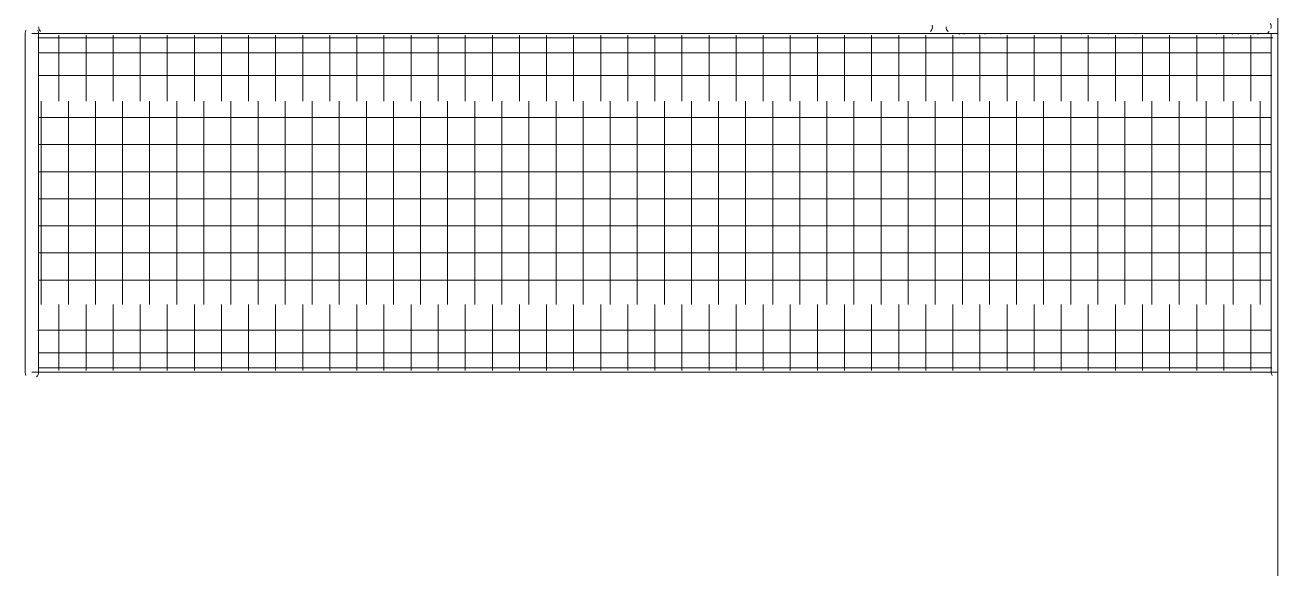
# Model space of a CAD drawing. Header units: millimetres. Extents: x 586.5 to 618.3, y 239.1 to 272.6.
# Drawn here: x 592.997 to 593.922, y 241.315 to 241.717 of the extents above; entities that cross this region are included whole.
import ezdxf

# ---------------------------------------------------------------- set-up
doc = ezdxf.new("R2010")
doc.units = ezdxf.units.MM
doc.header["$LTSCALE"] = 75
doc.layers.add('A Arquitetura LRZ', color=252, linetype='Continuous', lineweight=9)
doc.layers.add('A Mobiliário LRZ', color=253, linetype='Continuous', lineweight=9)

msp = doc.modelspace()

# ---------------------------------------------------------------- linework, layer by layer
at = {"layer": 'A Arquitetura LRZ'}
msp.add_line((593.92154, 249.2604), (593.92154, 240.1799), dxfattribs=at)
at = {"layer": 'A Mobiliário LRZ'}
for p, q in [((592.99654, 241.7104), (592.99654, 241.71036)), ((592.99654, 241.71036), (592.99654, 241.71024)), ((592.99654, 241.71024), (592.99654, 241.71004)), ((592.99654, 241.71004), (592.99654, 241.70977)), ((592.99654, 241.70977), (592.99654, 241.70941)), ((592.99654, 241.70941), (592.99654, 241.70897)), ((592.99654, 241.70897), (592.99654, 241.70846)), ((592.99654, 241.70846), (592.99654, 241.70787)), ((592.99654, 241.70787), (592.99654, 241.7072)), ((592.99654, 241.7072), (592.99654, 241.70646)), ((592.99654, 241.70646), (592.99654, 241.70564)), ((592.99654, 241.70564), (592.99654, 241.70475)), ((592.99654, 241.70475), (592.99654, 241.70379)), ((592.99654, 241.70379), (592.99654, 241.70277)), ((592.99654, 241.70277), (592.99654, 241.70167)), ((593.68422, 241.7104), (593.00154, 241.7104)), ((593.91784, 241.70728), (593.00594, 241.70728)), ((593.00654, 241.71034), (593.00654, 241.7104)), ((593.00654, 241.7104), (593.00654, 241.7104)), ((593.00654, 241.7102), (593.00654, 241.71034)), ((593.00654, 241.70998), (593.00654, 241.7102)), ((593.00654, 241.70968), (593.00654, 241.70998)), ((593.00654, 241.7093), (593.00654, 241.70968)), ((593.00654, 241.70884), (593.00654, 241.7093)), ((593.00654, 241.7083), (593.00654, 241.70884)), ((593.00654, 241.70769), (593.00654, 241.7083)), ((593.00654, 241.70701), (593.00654, 241.70769)), ((593.00654, 241.70624), (593.00654, 241.70701)), ((593.00654, 241.70541), (593.00654, 241.70624)), ((593.00654, 241.7045), (593.00654, 241.70541)), ((593.00654, 241.70352), (593.00654, 241.7045)), ((593.00654, 241.70248), (593.00654, 241.70352)), ((593.02154, 241.70926), (593.02154, 241.70421)), ((593.02154, 241.70421), (593.02154, 241.69617)), ((593.04154, 241.70926), (593.04154, 241.70421)), ((593.04154, 241.70421), (593.04154, 241.69617)), ((593.06154, 241.70926), (593.06154, 241.70421)), ((593.06154, 241.70421), (593.06154, 241.69617)), ((593.08154, 241.70926), (593.08154, 241.70421)), ((593.08154, 241.70421), (593.08154, 241.69617)), ((593.10154, 241.70926), (593.10154, 241.70421)), ((593.10154, 241.70421), (593.10154, 241.69617)), ((593.12154, 241.70926), (593.12154, 241.70421)), ((593.12154, 241.70421), (593.12154, 241.69617)), ((593.14154, 241.70926), (593.14154, 241.70421)), ((593.14154, 241.70421), (593.14154, 241.69617)), ((593.16154, 241.70926), (593.16154, 241.70421)), ((593.16154, 241.70421), (593.16154, 241.69617)), ((593.18154, 241.70926), (593.18154, 241.70421)), ((593.18154, 241.70421), (593.18154, 241.69617)), ((593.20154, 241.70926), (593.20154, 241.70421)), ((593.20154, 241.70421), (593.20154, 241.69617)), ((593.22154, 241.70926), (593.22154, 241.70421)), ((593.22154, 241.70421), (593.22154, 241.69617)), ((593.24154, 241.70926), (593.24154, 241.70421)), ((593.24154, 241.70421), (593.24154, 241.69617)), ((593.26154, 241.70926), (593.26154, 241.70421)), ((593.26154, 241.70421), (593.26154, 241.69617)), ((593.28154, 241.70926), (593.28154, 241.70421)), ((593.28154, 241.70421), (593.28154, 241.69617)), ((593.30154, 241.70926), (593.30154, 241.70421)), ((593.30154, 241.70421), (593.30154, 241.69617)), ((593.32154, 241.70926), (593.32154, 241.70421)), ((593.32154, 241.70421), (593.32154, 241.69617)), ((593.34154, 241.70926), (593.34154, 241.70421)), ((593.34154, 241.70421), (593.34154, 241.69617)), ((593.36154, 241.70926), (593.36154, 241.70421)), ((593.36154, 241.70421), (593.36154, 241.69617)), ((593.38154, 241.70926), (593.38154, 241.70421)), ((593.38154, 241.70421), (593.38154, 241.69617)), ((593.40154, 241.70926), (593.40154, 241.70421)), ((593.40154, 241.70421), (593.40154, 241.69617)), ((593.42154, 241.70926), (593.42154, 241.70421)), ((593.42154, 241.70421), (593.42154, 241.69617)), ((593.44154, 241.70926), (593.44154, 241.70421)), ((593.44154, 241.70421), (593.44154, 241.69617)), ((593.46154, 241.70926), (593.46154, 241.70421)), ((593.46154, 241.70421), (593.46154, 241.69617)), ((593.48154, 241.70926), (593.48154, 241.70421)), ((593.48154, 241.70421), (593.48154, 241.69617)), ((593.50154, 241.70926), (593.50154, 241.70421)), ((593.50154, 241.70421), (593.50154, 241.69617)), ((593.52154, 241.70926), (593.52154, 241.70421)), ((593.52154, 241.70421), (593.52154, 241.69617)), ((593.54154, 241.70926), (593.54154, 241.70421)), ((593.54154, 241.70421), (593.54154, 241.69617)), ((593.56154, 241.70926), (593.56154, 241.70421)), ((593.56154, 241.70421), (593.56154, 241.69617)), ((593.58154, 241.70926), (593.58154, 241.70421)), ((593.58154, 241.70421), (593.58154, 241.69617)), ((593.60154, 241.70926), (593.60154, 241.70421)), ((593.60154, 241.70421), (593.60154, 241.69617)), ((593.62154, 241.70926), (593.62154, 241.70421)), ((593.62154, 241.70421), (593.62154, 241.69617)), ((593.64154, 241.70926), (593.64154, 241.70421)), ((593.64154, 241.70421), (593.64154, 241.69617)), ((593.66154, 241.70926), (593.66154, 241.70421)), ((593.66154, 241.70421), (593.66154, 241.69617)), ((593.68154, 241.7104), (593.68158, 241.7104)), ((593.68154, 241.70926), (593.68154, 241.70421)), ((593.68154, 241.70421), (593.68154, 241.69617)), ((593.68158, 241.7104), (593.68167, 241.7104)), ((593.68167, 241.7104), (593.68183, 241.7104)), ((593.68183, 241.7104), (593.68205, 241.7104)), ((593.68205, 241.7104), (593.68234, 241.7104)), ((593.68234, 241.7104), (593.68269, 241.7104)), ((593.68269, 241.7104), (593.6831, 241.7104)), ((593.6831, 241.7104), (593.68357, 241.7104)), ((593.68357, 241.7104), (593.68411, 241.7104)), ((593.68411, 241.7104), (593.6847, 241.7104)), ((593.6847, 241.7104), (593.68535, 241.7104)), ((593.68535, 241.7104), (593.68606, 241.7104)), ((593.68625, 241.71015), (593.68592, 241.71042)), ((593.68606, 241.7104), (593.68683, 241.7104)), ((593.6866, 241.70989), (593.68625, 241.71015)), ((593.68683, 241.7104), (593.68765, 241.7104)), ((593.68765, 241.7104), (593.68853, 241.7104)), ((593.68853, 241.7104), (593.68946, 241.7104)), ((593.68905, 241.7104), (593.69005, 241.70989)), ((593.68946, 241.7104), (593.69044, 241.7104)), ((593.69044, 241.7104), (593.69147, 241.7104)), ((593.69147, 241.7104), (593.69255, 241.7104)), ((593.69255, 241.7104), (593.69368, 241.7104)), ((593.69368, 241.7104), (593.69484, 241.7104)), ((593.69484, 241.7104), (593.69606, 241.7104)), ((593.69606, 241.7104), (593.69731, 241.7104)), ((593.69731, 241.7104), (593.6986, 241.7104)), ((593.6986, 241.7104), (593.69993, 241.7104)), ((593.69993, 241.7104), (593.70129, 241.7104)), ((593.70035, 241.7104), (593.70122, 241.70989)), ((593.70129, 241.7104), (593.70269, 241.7104)), ((593.70154, 241.70926), (593.70154, 241.70421)), ((593.70154, 241.70421), (593.70154, 241.69617)), ((593.70269, 241.7104), (593.70412, 241.7104)), ((593.70412, 241.7104), (593.70557, 241.7104)), ((593.7052, 241.70989), (593.70568, 241.71014)), ((593.70557, 241.7104), (593.70705, 241.7104)), ((593.70568, 241.71014), (593.70619, 241.7104)), ((593.70705, 241.7104), (593.70855, 241.7104)), ((593.70855, 241.7104), (593.71007, 241.7104)), ((593.71007, 241.7104), (593.71162, 241.7104)), ((593.71162, 241.7104), (593.71317, 241.7104)), ((593.71317, 241.7104), (593.71474, 241.7104)), ((593.71474, 241.7104), (593.71633, 241.7104)), ((593.71633, 241.7104), (593.71792, 241.7104)), ((593.7166, 241.71043), (593.71716, 241.70989)), ((593.71792, 241.7104), (593.71951, 241.7104)), ((593.71951, 241.7104), (593.72111, 241.7104)), ((593.72111, 241.7104), (593.72154, 241.7104)), ((593.72154, 241.7104), (593.87154, 241.7104)), ((593.72154, 241.70926), (593.72154, 241.70421)), ((593.72154, 241.70421), (593.72154, 241.69617)), ((593.74154, 241.70926), (593.74154, 241.70421)), ((593.74154, 241.70421), (593.74154, 241.69617)), ((593.76154, 241.70926), (593.76154, 241.70421)), ((593.76154, 241.70421), (593.76154, 241.69617)), ((593.77654, 241.70989), (593.77654, 241.71057)), ((593.78154, 241.70926), (593.78154, 241.70421)), ((593.78154, 241.70421), (593.78154, 241.69617)), ((593.79654, 241.70989), (593.79654, 241.71057)), ((593.80154, 241.70926), (593.80154, 241.70421)), ((593.80154, 241.70421), (593.80154, 241.69617)), ((593.81654, 241.70989), (593.81654, 241.71057)), ((593.82154, 241.70926), (593.82154, 241.70421)), ((593.82154, 241.70421), (593.82154, 241.69617)), ((593.84154, 241.70926), (593.84154, 241.70421)), ((593.84154, 241.70421), (593.84154, 241.69617)), ((593.86154, 241.70926), (593.86154, 241.70421)), ((593.86154, 241.70421), (593.86154, 241.69617)), ((593.87154, 241.7104), (593.87314, 241.7104)), ((593.87314, 241.7104), (593.87474, 241.7104)), ((593.87474, 241.7104), (593.87633, 241.7104)), ((593.87593, 241.70989), (593.87649, 241.71043)), ((593.87633, 241.7104), (593.87792, 241.7104)), ((593.87792, 241.7104), (593.87949, 241.7104)), ((593.87949, 241.7104), (593.88105, 241.7104)), ((593.88105, 241.7104), (593.8826, 241.7104)), ((593.88154, 241.70926), (593.88154, 241.70421)), ((593.88154, 241.70421), (593.88154, 241.69617)), ((593.8826, 241.7104), (593.88413, 241.7104)), ((593.88413, 241.7104), (593.88563, 241.7104)), ((593.88563, 241.7104), (593.88712, 241.7104)), ((593.88741, 241.71014), (593.88689, 241.7104)), ((593.88712, 241.7104), (593.88858, 241.7104)), ((593.88789, 241.70989), (593.88741, 241.71014)), ((593.88858, 241.7104), (593.89001, 241.7104)), ((593.89001, 241.7104), (593.89142, 241.7104)), ((593.89142, 241.7104), (593.89279, 241.7104)), ((593.89187, 241.70989), (593.89274, 241.7104)), ((593.89279, 241.7104), (593.89413, 241.7104)), ((593.89413, 241.7104), (593.89543, 241.7104)), ((593.89543, 241.7104), (593.8967, 241.7104)), ((593.8967, 241.7104), (593.89792, 241.7104)), ((593.89792, 241.7104), (593.8991, 241.7104)), ((593.8991, 241.7104), (593.90024, 241.7104)), ((593.90024, 241.7104), (593.90133, 241.7104)), ((593.90133, 241.7104), (593.90237, 241.7104)), ((593.90154, 241.70926), (593.90154, 241.70421)), ((593.90154, 241.70421), (593.90154, 241.69617)), ((593.90237, 241.7104), (593.90337, 241.7104)), ((593.90303, 241.70989), (593.90404, 241.7104)), ((593.90337, 241.7104), (593.90431, 241.7104)), ((593.90431, 241.7104), (593.9052, 241.7104)), ((593.9052, 241.7104), (593.90604, 241.7104)), ((593.90604, 241.7104), (593.90682, 241.7104)), ((593.90648, 241.70989), (593.90684, 241.71015)), ((593.90682, 241.7104), (593.90755, 241.7104)), ((593.90684, 241.71015), (593.90717, 241.71042)), ((593.90755, 241.7104), (593.90822, 241.7104)), ((593.90822, 241.7104), (593.90883, 241.7104)), ((593.90883, 241.7104), (593.90937, 241.7104)), ((593.90937, 241.7104), (593.90986, 241.7104)), ((593.90986, 241.7104), (593.91029, 241.7104)), ((593.91029, 241.7104), (593.91066, 241.7104)), ((593.91066, 241.7104), (593.91096, 241.7104)), ((593.91096, 241.7104), (593.9112, 241.7104)), ((593.9112, 241.7104), (593.91138, 241.7104)), ((593.91138, 241.7104), (593.91149, 241.7104)), ((593.91149, 241.7104), (593.91154, 241.7104)), ((593.91154, 241.7104), (593.91154, 241.7104)), ((593.92154, 241.7104), (593.91154, 241.7104)), ((593.91654, 241.7104), (593.91654, 241.71036)), ((593.91654, 241.71036), (593.91654, 241.71024)), ((593.91654, 241.71024), (593.91654, 241.71004)), ((593.91654, 241.71004), (593.91654, 241.70977)), ((593.91654, 241.70977), (593.91654, 241.70941)), ((593.91654, 241.70941), (593.91654, 241.70897)), ((593.91654, 241.70897), (593.91654, 241.70846)), ((593.91654, 241.70846), (593.91654, 241.70787)), ((593.91654, 241.70787), (593.91654, 241.7072)), ((593.91654, 241.7072), (593.91654, 241.70646)), ((593.91654, 241.70646), (593.91654, 241.70564)), ((593.91654, 241.70564), (593.91654, 241.70475)), ((593.91654, 241.70475), (593.91654, 241.70379)), ((593.91654, 241.70379), (593.91654, 241.70277)), ((593.91654, 241.70277), (593.91654, 241.70167)), ((592.99654, 241.70167), (592.99654, 241.70051)), ((592.99654, 241.70051), (592.99654, 241.69928)), ((592.99654, 241.69928), (592.99654, 241.69799)), ((592.99654, 241.69799), (592.99654, 241.69665)), ((592.99654, 241.69665), (592.99654, 241.69524)), ((592.99654, 241.69524), (592.99654, 241.69378)), ((592.99654, 241.69378), (592.99654, 241.69226)), ((593.00654, 241.70136), (593.00654, 241.70248)), ((593.00654, 241.70018), (593.00654, 241.70136)), ((593.00654, 241.69894), (593.00654, 241.70018)), ((593.00654, 241.69764), (593.00654, 241.69894)), ((593.00654, 241.69627), (593.00654, 241.69764)), ((593.00654, 241.69485), (593.00654, 241.69627)), ((593.00654, 241.69337), (593.00654, 241.69485)), ((593.00654, 241.69184), (593.00654, 241.69337)), ((593.9169, 241.69617), (593.00664, 241.69617)), ((593.02154, 241.69617), (593.02154, 241.68569)), ((593.04154, 241.69617), (593.04154, 241.68569)), ((593.06154, 241.69617), (593.06154, 241.68569)), ((593.08154, 241.69617), (593.08154, 241.68569)), ((593.10154, 241.69617), (593.10154, 241.68569)), ((593.12154, 241.69617), (593.12154, 241.68569)), ((593.14154, 241.69617), (593.14154, 241.68569)), ((593.16154, 241.69617), (593.16154, 241.68569)), ((593.18154, 241.69617), (593.18154, 241.68569)), ((593.20154, 241.69617), (593.20154, 241.68569)), ((593.22154, 241.69617), (593.22154, 241.68569)), ((593.24154, 241.69617), (593.24154, 241.68569)), ((593.26154, 241.69617), (593.26154, 241.68569)), ((593.28154, 241.69617), (593.28154, 241.68569)), ((593.30154, 241.69617), (593.30154, 241.68569)), ((593.32154, 241.69617), (593.32154, 241.68569)), ((593.34154, 241.69617), (593.34154, 241.68569)), ((593.36154, 241.69617), (593.36154, 241.68569)), ((593.38154, 241.69617), (593.38154, 241.68569)), ((593.40154, 241.69617), (593.40154, 241.68569)), ((593.42154, 241.69617), (593.42154, 241.68569)), ((593.44154, 241.69617), (593.44154, 241.68569)), ((593.46154, 241.69617), (593.46154, 241.68569)), ((593.48154, 241.69617), (593.48154, 241.68569)), ((593.50154, 241.69617), (593.50154, 241.68569)), ((593.52154, 241.69617), (593.52154, 241.68569)), ((593.54154, 241.69617), (593.54154, 241.68569)), ((593.56154, 241.69617), (593.56154, 241.68569)), ((593.58154, 241.69617), (593.58154, 241.68569)), ((593.60154, 241.69617), (593.60154, 241.68569)), ((593.62154, 241.69617), (593.62154, 241.68569)), ((593.64154, 241.69617), (593.64154, 241.68569)), ((593.66154, 241.69617), (593.66154, 241.68569)), ((593.68154, 241.69617), (593.68154, 241.68569)), ((593.70154, 241.69617), (593.70154, 241.68569)), ((593.72154, 241.69617), (593.72154, 241.68569)), ((593.74154, 241.69617), (593.74154, 241.68569)), ((593.76154, 241.69617), (593.76154, 241.68569)), ((593.78154, 241.69617), (593.78154, 241.68569)), ((593.80154, 241.69617), (593.80154, 241.68569)), ((593.82154, 241.69617), (593.82154, 241.68569)), ((593.84154, 241.69617), (593.84154, 241.68569)), ((593.86154, 241.69617), (593.86154, 241.68569)), ((593.88154, 241.69617), (593.88154, 241.68569)), ((593.90154, 241.69617), (593.90154, 241.68569)), ((593.91654, 241.70167), (593.91654, 241.70051)), ((593.91654, 241.70051), (593.91654, 241.69928)), ((593.91654, 241.69928), (593.91654, 241.69799)), ((593.91654, 241.69799), (593.91654, 241.69665)), ((593.91654, 241.69665), (593.91654, 241.69524)), ((593.91654, 241.69524), (593.91654, 241.69378)), ((593.91654, 241.69378), (593.91654, 241.69226)), ((592.99654, 241.69226), (592.99654, 241.69069)), ((592.99654, 241.69069), (592.99654, 241.68908)), ((592.99654, 241.68908), (592.99654, 241.68742)), ((592.99654, 241.68742), (592.99654, 241.68571)), ((592.99654, 241.68571), (592.99654, 241.68397)), ((593.00654, 241.69026), (593.00654, 241.69184)), ((593.00654, 241.68864), (593.00654, 241.69026)), ((593.00654, 241.68696), (593.00654, 241.68864)), ((593.00654, 241.68525), (593.00654, 241.68696)), ((593.00654, 241.68349), (593.00654, 241.68525)), ((593.02154, 241.68569), (593.02154, 241.6735)), ((593.04154, 241.68569), (593.04154, 241.6735)), ((593.06154, 241.68569), (593.06154, 241.6735)), ((593.08154, 241.68569), (593.08154, 241.6735)), ((593.10154, 241.68569), (593.10154, 241.6735)), ((593.12154, 241.68569), (593.12154, 241.6735)), ((593.14154, 241.68569), (593.14154, 241.6735)), ((593.16154, 241.68569), (593.16154, 241.6735)), ((593.18154, 241.68569), (593.18154, 241.6735)), ((593.20154, 241.68569), (593.20154, 241.6735)), ((593.22154, 241.68569), (593.22154, 241.6735)), ((593.24154, 241.68569), (593.24154, 241.6735)), ((593.26154, 241.68569), (593.26154, 241.6735)), ((593.28154, 241.68569), (593.28154, 241.6735)), ((593.30154, 241.68569), (593.30154, 241.6735)), ((593.32154, 241.68569), (593.32154, 241.6735)), ((593.34154, 241.68569), (593.34154, 241.6735)), ((593.36154, 241.68569), (593.36154, 241.6735)), ((593.38154, 241.68569), (593.38154, 241.6735)), ((593.40154, 241.68569), (593.40154, 241.6735)), ((593.42154, 241.68569), (593.42154, 241.6735)), ((593.44154, 241.68569), (593.44154, 241.6735)), ((593.46154, 241.68569), (593.46154, 241.6735)), ((593.48154, 241.68569), (593.48154, 241.6735)), ((593.50154, 241.68569), (593.50154, 241.6735)), ((593.52154, 241.68569), (593.52154, 241.6735)), ((593.54154, 241.68569), (593.54154, 241.6735)), ((593.56154, 241.68569), (593.56154, 241.6735)), ((593.58154, 241.68569), (593.58154, 241.6735)), ((593.60154, 241.68569), (593.60154, 241.6735)), ((593.62154, 241.68569), (593.62154, 241.6735)), ((593.64154, 241.68569), (593.64154, 241.6735)), ((593.66154, 241.68569), (593.66154, 241.6735)), ((593.68154, 241.68569), (593.68154, 241.6735)), ((593.70154, 241.68569), (593.70154, 241.6735)), ((593.72154, 241.68569), (593.72154, 241.6735)), ((593.74154, 241.68569), (593.74154, 241.6735)), ((593.76154, 241.68569), (593.76154, 241.6735)), ((593.78154, 241.68569), (593.78154, 241.6735)), ((593.80154, 241.68569), (593.80154, 241.6735)), ((593.82154, 241.68569), (593.82154, 241.6735)), ((593.84154, 241.68569), (593.84154, 241.6735)), ((593.86154, 241.68569), (593.86154, 241.6735)), ((593.88154, 241.68569), (593.88154, 241.6735)), ((593.90154, 241.68569), (593.90154, 241.6735)), ((593.91654, 241.69226), (593.91654, 241.69069)), ((593.91654, 241.69069), (593.91654, 241.68908)), ((593.91654, 241.68908), (593.91654, 241.68742)), ((593.91654, 241.68742), (593.91654, 241.68571)), ((593.91654, 241.68571), (593.91654, 241.68397)), ((592.99654, 241.68397), (592.99654, 241.68219)), ((592.99654, 241.68219), (592.99654, 241.68037)), ((592.99654, 241.68037), (592.99654, 241.67852)), ((592.99654, 241.67852), (592.99654, 241.67664)), ((592.99654, 241.67664), (592.99654, 241.67474)), ((593.91696, 241.67942), (593.00622, 241.67942)), ((593.00654, 241.6817), (593.00654, 241.68349)), ((593.00654, 241.67987), (593.00654, 241.6817)), ((593.00654, 241.67802), (593.00654, 241.67987)), ((593.00654, 241.67613), (593.00654, 241.67802)), ((593.00654, 241.67422), (593.00654, 241.67613)), ((593.91654, 241.68397), (593.91654, 241.68219)), ((593.91654, 241.68219), (593.91654, 241.68037)), ((593.91654, 241.68037), (593.91654, 241.67852)), ((593.91654, 241.67852), (593.91654, 241.67664)), ((593.91654, 241.67664), (593.91654, 241.67474)), ((592.99654, 241.67474), (592.99654, 241.67281)), ((592.99654, 241.67281), (592.99654, 241.67087)), ((592.99654, 241.67087), (592.99654, 241.6689)), ((592.99654, 241.6689), (592.99654, 241.66692)), ((592.99654, 241.66692), (592.99654, 241.66494)), ((593.00654, 241.67229), (593.00654, 241.67422)), ((593.00654, 241.67034), (593.00654, 241.67229)), ((593.00654, 241.66837), (593.00654, 241.67034)), ((593.00654, 241.66639), (593.00654, 241.66837)), ((593.00654, 241.6644), (593.00654, 241.66639)), ((593.02154, 241.6735), (593.02154, 241.6604)), ((593.04154, 241.6735), (593.04154, 241.6604)), ((593.06154, 241.6735), (593.06154, 241.6604)), ((593.08154, 241.6735), (593.08154, 241.6604)), ((593.10154, 241.6735), (593.10154, 241.6604)), ((593.12154, 241.6735), (593.12154, 241.6604)), ((593.14154, 241.6735), (593.14154, 241.6604)), ((593.16154, 241.6735), (593.16154, 241.6604)), ((593.18154, 241.6735), (593.18154, 241.6604)), ((593.20154, 241.6735), (593.20154, 241.6604)), ((593.22154, 241.6735), (593.22154, 241.6604)), ((593.24154, 241.6735), (593.24154, 241.6604)), ((593.26154, 241.6735), (593.26154, 241.6604)), ((593.28154, 241.6735), (593.28154, 241.6604)), ((593.30154, 241.6735), (593.30154, 241.6604)), ((593.32154, 241.6735), (593.32154, 241.6604)), ((593.34154, 241.6735), (593.34154, 241.6604)), ((593.36154, 241.6735), (593.36154, 241.6604)), ((593.38154, 241.6735), (593.38154, 241.6604)), ((593.40154, 241.6735), (593.40154, 241.6604)), ((593.42154, 241.6735), (593.42154, 241.6604)), ((593.44154, 241.6735), (593.44154, 241.6604)), ((593.46154, 241.6735), (593.46154, 241.6604)), ((593.48154, 241.6735), (593.48154, 241.6604)), ((593.50154, 241.6735), (593.50154, 241.6604)), ((593.52154, 241.6735), (593.52154, 241.6604)), ((593.54154, 241.6735), (593.54154, 241.6604)), ((593.56154, 241.6735), (593.56154, 241.6604)), ((593.58154, 241.6735), (593.58154, 241.6604)), ((593.60154, 241.6735), (593.60154, 241.6604)), ((593.62154, 241.6735), (593.62154, 241.6604)), ((593.64154, 241.6735), (593.64154, 241.6604)), ((593.66154, 241.6735), (593.66154, 241.6604)), ((593.68154, 241.6735), (593.68154, 241.6604)), ((593.70154, 241.6735), (593.70154, 241.6604)), ((593.72154, 241.6735), (593.72154, 241.6604)), ((593.74154, 241.6735), (593.74154, 241.6604)), ((593.76154, 241.6735), (593.76154, 241.6604)), ((593.78154, 241.6735), (593.78154, 241.6604)), ((593.80154, 241.6735), (593.80154, 241.6604)), ((593.82154, 241.6735), (593.82154, 241.6604)), ((593.84154, 241.6735), (593.84154, 241.6604)), ((593.86154, 241.6735), (593.86154, 241.6604)), ((593.88154, 241.6735), (593.88154, 241.6604)), ((593.90154, 241.6735), (593.90154, 241.6604)), ((593.91654, 241.67474), (593.91654, 241.67281)), ((593.91654, 241.67281), (593.91654, 241.67087)), ((593.91654, 241.67087), (593.91654, 241.6689)), ((593.91654, 241.6689), (593.91654, 241.66692)), ((593.91654, 241.66692), (593.91654, 241.66494)), ((592.99654, 241.66494), (592.99654, 241.66294)), ((592.99654, 241.66294), (592.99654, 241.66094)), ((592.99654, 241.66094), (592.99654, 241.6604)), ((592.99654, 241.6604), (592.99654, 241.5104)), ((593.00654, 241.6624), (593.00654, 241.6644)), ((593.00654, 241.6604), (593.00654, 241.6624)), ((593.00654, 241.5104), (593.00654, 241.6604)), ((593.00854, 241.5104), (593.00854, 241.6604)), ((593.02854, 241.5104), (593.02854, 241.6604)), ((593.04854, 241.5104), (593.04854, 241.6604)), ((593.06854, 241.5104), (593.06854, 241.6604)), ((593.08854, 241.5104), (593.08854, 241.6604)), ((593.10854, 241.5104), (593.10854, 241.6604)), ((593.12854, 241.5104), (593.12854, 241.6604)), ((593.14854, 241.5104), (593.14854, 241.6604)), ((593.16854, 241.5104), (593.16854, 241.6604)), ((593.18854, 241.5104), (593.18854, 241.6604)), ((593.20854, 241.5104), (593.20854, 241.6604)), ((593.22854, 241.5104), (593.22854, 241.6604)), ((593.24854, 241.5104), (593.24854, 241.6604)), ((593.26854, 241.5104), (593.26854, 241.6604)), ((593.28854, 241.5104), (593.28854, 241.6604)), ((593.30854, 241.5104), (593.30854, 241.6604)), ((593.32854, 241.5104), (593.32854, 241.6604)), ((593.34854, 241.5104), (593.34854, 241.6604)), ((593.36854, 241.5104), (593.36854, 241.6604)), ((593.38854, 241.5104), (593.38854, 241.6604)), ((593.40854, 241.5104), (593.40854, 241.6604)), ((593.42854, 241.5104), (593.42854, 241.6604)), ((593.44854, 241.5104), (593.44854, 241.6604)), ((593.46854, 241.5104), (593.46854, 241.6604)), ((593.48854, 241.5104), (593.48854, 241.6604)), ((593.50854, 241.5104), (593.50854, 241.6604)), ((593.52854, 241.5104), (593.52854, 241.6604)), ((593.54854, 241.5104), (593.54854, 241.6604)), ((593.56854, 241.5104), (593.56854, 241.6604)), ((593.58854, 241.5104), (593.58854, 241.6604)), ((593.60854, 241.5104), (593.60854, 241.6604)), ((593.62854, 241.5104), (593.62854, 241.6604)), ((593.64854, 241.5104), (593.64854, 241.6604)), ((593.66854, 241.5104), (593.66854, 241.6604)), ((593.68854, 241.5104), (593.68854, 241.6604)), ((593.70854, 241.5104), (593.70854, 241.6604)), ((593.72854, 241.5104), (593.72854, 241.6604)), ((593.74854, 241.5104), (593.74854, 241.6604)), ((593.76854, 241.5104), (593.76854, 241.6604)), ((593.78854, 241.5104), (593.78854, 241.6604)), ((593.80854, 241.5104), (593.80854, 241.6604)), ((593.82854, 241.5104), (593.82854, 241.6604)), ((593.84854, 241.5104), (593.84854, 241.6604)), ((593.86854, 241.5104), (593.86854, 241.6604)), ((593.88854, 241.5104), (593.88854, 241.6604)), ((593.90854, 241.5104), (593.90854, 241.6604)), ((593.91654, 241.66494), (593.91654, 241.66294)), ((593.91654, 241.66294), (593.91654, 241.66094)), ((593.91654, 241.66094), (593.91654, 241.6604)), ((593.91654, 241.6604), (593.91654, 241.5104)), ((593.00654, 241.6484), (593.91654, 241.6484)), ((593.00654, 241.6284), (593.91654, 241.6284)), ((593.00654, 241.6084), (593.91654, 241.6084)), ((593.00654, 241.5884), (593.91654, 241.5884)), ((593.00654, 241.5684), (593.91654, 241.5684)), ((593.00654, 241.5484), (593.91654, 241.5484)), ((593.00654, 241.5284), (593.91654, 241.5284)), ((592.99654, 241.5104), (592.99654, 241.5084)), ((592.99654, 241.5084), (592.99654, 241.50641)), ((593.00654, 241.50986), (593.00654, 241.5104)), ((593.00654, 241.50786), (593.00654, 241.50986)), ((593.02154, 241.49731), (593.02154, 241.5104)), ((593.04154, 241.49731), (593.04154, 241.5104)), ((593.06154, 241.49731), (593.06154, 241.5104)), ((593.08154, 241.49731), (593.08154, 241.5104)), ((593.10154, 241.49731), (593.10154, 241.5104)), ((593.12154, 241.49731), (593.12154, 241.5104)), ((593.14154, 241.49731), (593.14154, 241.5104)), ((593.16154, 241.49731), (593.16154, 241.5104)), ((593.18154, 241.49731), (593.18154, 241.5104)), ((593.20154, 241.49731), (593.20154, 241.5104)), ((593.22154, 241.49731), (593.22154, 241.5104)), ((593.24154, 241.49731), (593.24154, 241.5104)), ((593.26154, 241.49731), (593.26154, 241.5104)), ((593.28154, 241.49731), (593.28154, 241.5104)), ((593.30154, 241.49731), (593.30154, 241.5104)), ((593.32154, 241.49731), (593.32154, 241.5104)), ((593.34154, 241.49731), (593.34154, 241.5104)), ((593.36154, 241.49731), (593.36154, 241.5104)), ((593.38154, 241.49731), (593.38154, 241.5104)), ((593.40154, 241.49731), (593.40154, 241.5104)), ((593.42154, 241.49731), (593.42154, 241.5104)), ((593.44154, 241.49731), (593.44154, 241.5104)), ((593.46154, 241.49731), (593.46154, 241.5104)), ((593.48154, 241.49731), (593.48154, 241.5104)), ((593.50154, 241.49731), (593.50154, 241.5104)), ((593.52154, 241.49731), (593.52154, 241.5104)), ((593.54154, 241.49731), (593.54154, 241.5104)), ((593.56154, 241.49731), (593.56154, 241.5104)), ((593.58154, 241.49731), (593.58154, 241.5104)), ((593.60154, 241.49731), (593.60154, 241.5104)), ((593.62154, 241.49731), (593.62154, 241.5104)), ((593.64154, 241.49731), (593.64154, 241.5104)), ((593.66154, 241.49731), (593.66154, 241.5104)), ((593.68154, 241.49731), (593.68154, 241.5104)), ((593.70154, 241.49731), (593.70154, 241.5104)), ((593.72154, 241.49731), (593.72154, 241.5104)), ((593.74154, 241.49731), (593.74154, 241.5104)), ((593.76154, 241.49731), (593.76154, 241.5104)), ((593.78154, 241.49731), (593.78154, 241.5104)), ((593.80154, 241.49731), (593.80154, 241.5104)), ((593.82154, 241.49731), (593.82154, 241.5104)), ((593.84154, 241.49731), (593.84154, 241.5104)), ((593.86154, 241.49731), (593.86154, 241.5104)), ((593.88154, 241.49731), (593.88154, 241.5104)), ((593.90154, 241.49731), (593.90154, 241.5104)), ((593.91654, 241.5104), (593.91654, 241.5084)), ((593.91654, 241.5084), (593.91654, 241.50641)), ((592.99654, 241.50641), (592.99654, 241.50442)), ((592.99654, 241.50442), (592.99654, 241.50244)), ((592.99654, 241.50244), (592.99654, 241.50047)), ((592.99654, 241.50047), (592.99654, 241.49852)), ((593.00654, 241.50587), (593.00654, 241.50786)), ((593.00654, 241.50388), (593.00654, 241.50587)), ((593.00654, 241.50191), (593.00654, 241.50388)), ((593.00654, 241.49994), (593.00654, 241.50191)), ((593.00654, 241.49799), (593.00654, 241.49994)), ((593.91654, 241.50641), (593.91654, 241.50442)), ((593.91654, 241.50442), (593.91654, 241.50244)), ((593.91654, 241.50244), (593.91654, 241.50047)), ((593.91654, 241.50047), (593.91654, 241.49852)), ((592.99654, 241.49852), (592.99654, 241.49659)), ((592.99654, 241.49659), (592.99654, 241.49468)), ((592.99654, 241.49468), (592.99654, 241.49279)), ((592.99654, 241.49279), (592.99654, 241.49093)), ((592.99654, 241.49093), (592.99654, 241.48911)), ((593.00602, 241.49139), (593.91687, 241.49139)), ((593.00654, 241.49607), (593.00654, 241.49799)), ((593.00654, 241.49416), (593.00654, 241.49607)), ((593.00654, 241.49229), (593.00654, 241.49416)), ((593.00654, 241.49044), (593.00654, 241.49229)), ((593.00654, 241.48862), (593.00654, 241.49044)), ((593.02154, 241.48511), (593.02154, 241.49731)), ((593.04154, 241.48511), (593.04154, 241.49731)), ((593.06154, 241.48511), (593.06154, 241.49731)), ((593.08154, 241.48511), (593.08154, 241.49731)), ((593.10154, 241.48511), (593.10154, 241.49731)), ((593.12154, 241.48511), (593.12154, 241.49731)), ((593.14154, 241.48511), (593.14154, 241.49731)), ((593.16154, 241.48511), (593.16154, 241.49731)), ((593.18154, 241.48511), (593.18154, 241.49731)), ((593.20154, 241.48511), (593.20154, 241.49731)), ((593.22154, 241.48511), (593.22154, 241.49731)), ((593.24154, 241.48511), (593.24154, 241.49731)), ((593.26154, 241.48511), (593.26154, 241.49731)), ((593.28154, 241.48511), (593.28154, 241.49731)), ((593.30154, 241.48511), (593.30154, 241.49731)), ((593.32154, 241.48511), (593.32154, 241.49731)), ((593.34154, 241.48511), (593.34154, 241.49731)), ((593.36154, 241.48511), (593.36154, 241.49731)), ((593.38154, 241.48511), (593.38154, 241.49731)), ((593.40154, 241.48511), (593.40154, 241.49731)), ((593.42154, 241.48511), (593.42154, 241.49731)), ((593.44154, 241.48511), (593.44154, 241.49731)), ((593.46154, 241.48511), (593.46154, 241.49731)), ((593.48154, 241.48511), (593.48154, 241.49731)), ((593.50154, 241.48511), (593.50154, 241.49731)), ((593.52154, 241.48511), (593.52154, 241.49731)), ((593.54154, 241.48511), (593.54154, 241.49731)), ((593.56154, 241.48511), (593.56154, 241.49731)), ((593.58154, 241.48511), (593.58154, 241.49731)), ((593.60154, 241.48511), (593.60154, 241.49731)), ((593.62154, 241.48511), (593.62154, 241.49731)), ((593.64154, 241.48511), (593.64154, 241.49731)), ((593.66154, 241.48511), (593.66154, 241.49731)), ((593.68154, 241.48511), (593.68154, 241.49731)), ((593.70154, 241.48511), (593.70154, 241.49731)), ((593.72154, 241.48511), (593.72154, 241.49731)), ((593.74154, 241.48511), (593.74154, 241.49731)), ((593.76154, 241.48511), (593.76154, 241.49731)), ((593.78154, 241.48511), (593.78154, 241.49731)), ((593.80154, 241.48511), (593.80154, 241.49731)), ((593.82154, 241.48511), (593.82154, 241.49731)), ((593.84154, 241.48511), (593.84154, 241.49731)), ((593.86154, 241.48511), (593.86154, 241.49731)), ((593.88154, 241.48511), (593.88154, 241.49731)), ((593.90154, 241.48511), (593.90154, 241.49731)), ((593.91654, 241.49852), (593.91654, 241.49659)), ((593.91654, 241.49659), (593.91654, 241.49468)), ((593.91654, 241.49468), (593.91654, 241.49279)), ((593.91654, 241.49279), (593.91654, 241.49093)), ((593.91654, 241.49093), (593.91654, 241.48911)), ((592.99654, 241.48911), (592.99654, 241.48731)), ((592.99654, 241.48731), (592.99654, 241.48556)), ((592.99654, 241.48556), (592.99654, 241.48384)), ((592.99654, 241.48384), (592.99654, 241.48217)), ((592.99654, 241.48217), (592.99654, 241.48054)), ((592.99654, 241.48054), (592.99654, 241.47896)), ((593.00654, 241.48684), (593.00654, 241.48862)), ((593.00654, 241.48509), (593.00654, 241.48684)), ((593.00654, 241.48339), (593.00654, 241.48509)), ((593.00654, 241.48173), (593.00654, 241.48339)), ((593.00654, 241.48011), (593.00654, 241.48173)), ((593.02154, 241.47464), (593.02154, 241.48511)), ((593.04154, 241.47464), (593.04154, 241.48511)), ((593.06154, 241.47464), (593.06154, 241.48511)), ((593.08154, 241.47464), (593.08154, 241.48511)), ((593.10154, 241.47464), (593.10154, 241.48511)), ((593.12154, 241.47464), (593.12154, 241.48511)), ((593.14154, 241.47464), (593.14154, 241.48511)), ((593.16154, 241.47464), (593.16154, 241.48511)), ((593.18154, 241.47464), (593.18154, 241.48511)), ((593.20154, 241.47464), (593.20154, 241.48511)), ((593.22154, 241.47464), (593.22154, 241.48511)), ((593.24154, 241.47464), (593.24154, 241.48511)), ((593.26154, 241.47464), (593.26154, 241.48511)), ((593.28154, 241.47464), (593.28154, 241.48511)), ((593.30154, 241.47464), (593.30154, 241.48511)), ((593.32154, 241.47464), (593.32154, 241.48511)), ((593.34154, 241.47464), (593.34154, 241.48511)), ((593.36154, 241.47464), (593.36154, 241.48511)), ((593.38154, 241.47464), (593.38154, 241.48511)), ((593.40154, 241.47464), (593.40154, 241.48511)), ((593.42154, 241.47464), (593.42154, 241.48511)), ((593.44154, 241.47464), (593.44154, 241.48511)), ((593.46154, 241.47464), (593.46154, 241.48511)), ((593.48154, 241.47464), (593.48154, 241.48511)), ((593.50154, 241.47464), (593.50154, 241.48511)), ((593.52154, 241.47464), (593.52154, 241.48511)), ((593.54154, 241.47464), (593.54154, 241.48511)), ((593.56154, 241.47464), (593.56154, 241.48511)), ((593.58154, 241.47464), (593.58154, 241.48511)), ((593.60154, 241.47464), (593.60154, 241.48511)), ((593.62154, 241.47464), (593.62154, 241.48511)), ((593.64154, 241.47464), (593.64154, 241.48511)), ((593.66154, 241.47464), (593.66154, 241.48511)), ((593.68154, 241.47464), (593.68154, 241.48511)), ((593.70154, 241.47464), (593.70154, 241.48511)), ((593.72154, 241.47464), (593.72154, 241.48511)), ((593.74154, 241.47464), (593.74154, 241.48511)), ((593.76154, 241.47464), (593.76154, 241.48511)), ((593.78154, 241.47464), (593.78154, 241.48511)), ((593.80154, 241.47464), (593.80154, 241.48511)), ((593.82154, 241.47464), (593.82154, 241.48511)), ((593.84154, 241.47464), (593.84154, 241.48511)), ((593.86154, 241.47464), (593.86154, 241.48511)), ((593.88154, 241.47464), (593.88154, 241.48511)), ((593.90154, 241.47464), (593.90154, 241.48511)), ((593.91654, 241.48911), (593.91654, 241.48731)), ((593.91654, 241.48731), (593.91654, 241.48556)), ((593.91654, 241.48556), (593.91654, 241.48384)), ((593.91654, 241.48384), (593.91654, 241.48217)), ((593.91654, 241.48217), (593.91654, 241.48054)), ((593.91654, 241.48054), (593.91654, 241.47896)), ((592.99654, 241.47896), (592.99654, 241.47743)), ((592.99654, 241.47743), (592.99654, 241.47596)), ((592.99654, 241.47596), (592.99654, 241.47454)), ((592.99654, 241.47454), (592.99654, 241.47317)), ((592.99654, 241.47317), (592.99654, 241.47187)), ((592.99654, 241.47187), (592.99654, 241.47062)), ((593.00654, 241.47855), (593.00654, 241.48011)), ((593.00654, 241.47703), (593.00654, 241.47855)), ((593.00654, 241.47557), (593.00654, 241.47703)), ((593.00654, 241.47416), (593.00654, 241.47557)), ((593.00654, 241.47281), (593.00654, 241.47416)), ((593.00654, 241.47153), (593.00654, 241.47281)), ((593.00654, 241.4703), (593.00654, 241.47153)), ((593.00664, 241.47464), (593.91644, 241.47464)), ((593.02154, 241.4666), (593.02154, 241.47464)), ((593.04154, 241.4666), (593.04154, 241.47464)), ((593.06154, 241.4666), (593.06154, 241.47464)), ((593.08154, 241.4666), (593.08154, 241.47464)), ((593.10154, 241.4666), (593.10154, 241.47464)), ((593.12154, 241.4666), (593.12154, 241.47464)), ((593.14154, 241.4666), (593.14154, 241.47464)), ((593.16154, 241.4666), (593.16154, 241.47464)), ((593.18154, 241.4666), (593.18154, 241.47464)), ((593.20154, 241.4666), (593.20154, 241.47464)), ((593.22154, 241.4666), (593.22154, 241.47464)), ((593.24154, 241.4666), (593.24154, 241.47464)), ((593.26154, 241.4666), (593.26154, 241.47464)), ((593.28154, 241.4666), (593.28154, 241.47464)), ((593.30154, 241.4666), (593.30154, 241.47464)), ((593.32154, 241.4666), (593.32154, 241.47464)), ((593.34154, 241.4666), (593.34154, 241.47464)), ((593.36154, 241.4666), (593.36154, 241.47464)), ((593.38154, 241.4666), (593.38154, 241.47464)), ((593.40154, 241.4666), (593.40154, 241.47464)), ((593.42154, 241.4666), (593.42154, 241.47464)), ((593.44154, 241.4666), (593.44154, 241.47464)), ((593.46154, 241.4666), (593.46154, 241.47464)), ((593.48154, 241.4666), (593.48154, 241.47464)), ((593.50154, 241.4666), (593.50154, 241.47464)), ((593.52154, 241.4666), (593.52154, 241.47464)), ((593.54154, 241.4666), (593.54154, 241.47464)), ((593.56154, 241.4666), (593.56154, 241.47464)), ((593.58154, 241.4666), (593.58154, 241.47464)), ((593.60154, 241.4666), (593.60154, 241.47464)), ((593.62154, 241.4666), (593.62154, 241.47464)), ((593.64154, 241.4666), (593.64154, 241.47464)), ((593.66154, 241.4666), (593.66154, 241.47464)), ((593.68154, 241.4666), (593.68154, 241.47464)), ((593.70154, 241.4666), (593.70154, 241.47464)), ((593.72154, 241.4666), (593.72154, 241.47464)), ((593.74154, 241.4666), (593.74154, 241.47464)), ((593.76154, 241.4666), (593.76154, 241.47464)), ((593.78154, 241.4666), (593.78154, 241.47464)), ((593.80154, 241.4666), (593.80154, 241.47464)), ((593.82154, 241.4666), (593.82154, 241.47464)), ((593.84154, 241.4666), (593.84154, 241.47464)), ((593.86154, 241.4666), (593.86154, 241.47464)), ((593.88154, 241.4666), (593.88154, 241.47464)), ((593.90154, 241.4666), (593.90154, 241.47464)), ((593.91654, 241.47896), (593.91654, 241.47743)), ((593.91654, 241.47743), (593.91654, 241.47596)), ((593.91654, 241.47596), (593.91654, 241.47454)), ((593.91654, 241.47454), (593.91654, 241.47317)), ((593.91654, 241.47317), (593.91654, 241.47187)), ((593.91654, 241.47187), (593.91654, 241.47062)), ((592.99654, 241.47062), (592.99654, 241.46944)), ((592.99654, 241.46944), (592.99654, 241.46833)), ((592.99654, 241.46833), (592.99654, 241.46728)), ((592.99654, 241.46728), (592.99654, 241.46631)), ((592.99654, 241.46631), (592.99654, 241.4654)), ((592.99654, 241.4654), (592.99654, 241.46456)), ((592.99654, 241.46456), (592.99654, 241.4638)), ((592.99654, 241.4638), (592.99654, 241.46311)), ((592.99654, 241.46311), (592.99654, 241.4625)), ((592.99654, 241.4625), (592.99654, 241.46197)), ((593.00622, 241.46353), (593.91715, 241.46353)), ((593.00654, 241.46914), (593.00654, 241.4703)), ((593.00654, 241.46804), (593.00654, 241.46914)), ((593.00654, 241.46701), (593.00654, 241.46804)), ((593.00654, 241.46605), (593.00654, 241.46701)), ((593.00654, 241.46517), (593.00654, 241.46605)), ((593.00654, 241.46435), (593.00654, 241.46517)), ((593.00654, 241.46361), (593.00654, 241.46435)), ((593.00654, 241.46294), (593.00654, 241.46361)), ((593.00654, 241.46235), (593.00654, 241.46294)), ((593.00654, 241.46184), (593.00654, 241.46235)), ((593.02154, 241.46155), (593.02154, 241.4666)), ((593.04154, 241.46155), (593.04154, 241.4666)), ((593.06154, 241.46155), (593.06154, 241.4666)), ((593.08154, 241.46155), (593.08154, 241.4666)), ((593.10154, 241.46155), (593.10154, 241.4666)), ((593.12154, 241.46155), (593.12154, 241.4666)), ((593.14154, 241.46155), (593.14154, 241.4666)), ((593.16154, 241.46155), (593.16154, 241.4666)), ((593.18154, 241.46155), (593.18154, 241.4666)), ((593.20154, 241.46155), (593.20154, 241.4666)), ((593.22154, 241.46155), (593.22154, 241.4666)), ((593.24154, 241.46155), (593.24154, 241.4666)), ((593.26154, 241.46155), (593.26154, 241.4666)), ((593.28154, 241.46155), (593.28154, 241.4666)), ((593.30154, 241.46155), (593.30154, 241.4666)), ((593.32154, 241.46155), (593.32154, 241.4666)), ((593.34154, 241.46155), (593.34154, 241.4666)), ((593.36154, 241.46155), (593.36154, 241.4666)), ((593.38154, 241.46155), (593.38154, 241.4666)), ((593.40154, 241.46155), (593.40154, 241.4666)), ((593.42154, 241.46155), (593.42154, 241.4666)), ((593.44154, 241.46155), (593.44154, 241.4666)), ((593.46154, 241.46155), (593.46154, 241.4666)), ((593.48154, 241.46155), (593.48154, 241.4666)), ((593.50154, 241.46155), (593.50154, 241.4666)), ((593.52154, 241.46155), (593.52154, 241.4666)), ((593.54154, 241.46155), (593.54154, 241.4666)), ((593.56154, 241.46155), (593.56154, 241.4666)), ((593.58154, 241.46155), (593.58154, 241.4666)), ((593.60154, 241.46155), (593.60154, 241.4666)), ((593.62154, 241.46155), (593.62154, 241.4666)), ((593.64154, 241.46155), (593.64154, 241.4666)), ((593.66154, 241.46155), (593.66154, 241.4666)), ((593.68154, 241.46155), (593.68154, 241.4666)), ((593.70154, 241.46155), (593.70154, 241.4666)), ((593.72154, 241.46155), (593.72154, 241.4666)), ((593.74154, 241.46155), (593.74154, 241.4666)), ((593.76154, 241.46155), (593.76154, 241.4666)), ((593.78154, 241.46155), (593.78154, 241.4666)), ((593.80154, 241.46155), (593.80154, 241.4666)), ((593.82154, 241.46155), (593.82154, 241.4666)), ((593.84154, 241.46155), (593.84154, 241.4666)), ((593.86154, 241.46155), (593.86154, 241.4666)), ((593.88154, 241.46155), (593.88154, 241.4666)), ((593.90154, 241.46155), (593.90154, 241.4666)), ((593.91654, 241.47062), (593.91654, 241.46944)), ((593.91654, 241.46944), (593.91654, 241.46833)), ((593.91654, 241.46833), (593.91654, 241.46728)), ((593.91654, 241.46728), (593.91654, 241.46631)), ((593.91654, 241.46631), (593.91654, 241.4654)), ((593.91654, 241.4654), (593.91654, 241.46456)), ((593.91654, 241.46456), (593.91654, 241.4638)), ((593.91654, 241.4638), (593.91654, 241.46311)), ((593.91654, 241.46311), (593.91654, 241.4625)), ((593.91654, 241.4625), (593.91654, 241.46197)), ((592.99654, 241.46197), (592.99654, 241.46151)), ((592.99654, 241.46151), (592.99654, 241.46113)), ((592.99654, 241.46113), (592.99654, 241.46083)), ((592.99654, 241.46083), (592.99654, 241.46061)), ((592.99654, 241.46061), (592.99654, 241.46047)), ((592.99654, 241.46047), (592.99654, 241.46041)), ((592.99654, 241.46041), (592.99654, 241.4604)), ((593.00154, 241.4604), (593.92154, 241.4604)), ((593.00654, 241.4614), (593.00654, 241.46184)), ((593.00654, 241.46104), (593.00654, 241.4614)), ((593.00654, 241.46076), (593.00654, 241.46104)), ((593.00654, 241.46056), (593.00654, 241.46076)), ((593.00654, 241.46044), (593.00654, 241.46056)), ((593.00654, 241.4604), (593.00654, 241.46044)), ((593.91654, 241.46197), (593.91654, 241.46151)), ((593.91654, 241.46151), (593.91654, 241.46113)), ((593.91654, 241.46113), (593.91654, 241.46083)), ((593.91654, 241.46083), (593.91654, 241.46061)), ((593.91654, 241.46061), (593.91654, 241.46047)), ((593.91654, 241.46047), (593.91654, 241.46041)), ((593.91654, 241.46041), (593.91654, 241.4604))]:
    msp.add_line(p, q, dxfattribs=at)
for centre, start, end in [((593.00154, 241.7104), 150, 195), ((593.00154, 241.7104), 0, 30), ((593.01154, 241.7154), 180, 225), ((593.66154, 241.7154), 315, 15), ((593.68154, 241.7154), 180, 225), ((593.91154, 241.7154), 300, 315), ((593.91154, 241.7154), 345, 30), ((593.01154, 241.7154), 255, 270), ((593.01154, 241.7154), 270, 277.62999), ((593.68154, 241.7154), 255, 270), ((593.68154, 241.7154), 270, 277.62999), ((593.00154, 241.4604), 165, 210), ((593.00154, 241.4604), 315, 0), ((593.92154, 241.4604), 180, 210)]:
    msp.add_arc(centre, 0.005, start, end, dxfattribs=at)
msp.add_open_spline([(593.92154, 241.7104), (593.92112, 241.7104), (593.92032, 241.7104), (593.91929, 241.7104), (593.91858, 241.7104), (593.91816, 241.7104), (593.91794, 241.7104), (593.91778, 241.7104), (593.91764, 241.7104), (593.91748, 241.7104), (593.91725, 241.7104), (593.91704, 241.7104), (593.91692, 241.7104), (593.91685, 241.7104), (593.91681, 241.7104), (593.91677, 241.7104), (593.91673, 241.7104), (593.91669, 241.7104), (593.91664, 241.7104), (593.9166, 241.7104), (593.91658, 241.7104), (593.91655, 241.7104), (593.91651, 241.7104), (593.91653, 241.7104), (593.91654, 241.7104)], degree=3, knots=[-1, -1, -1, -1, -0.9375, -0.875, -0.8125, -0.78125, -0.765625, -0.75, -0.734375, -0.71875, -0.6875, -0.625, -0.5625, -0.53125, -0.515625, -0.5, -0.484375, -0.46875, -0.4375, -0.375, -0.3125, -0.25, -0.125, 0, 0, 0, 0], dxfattribs=at)

doc.saveas('drawing.dxf')
